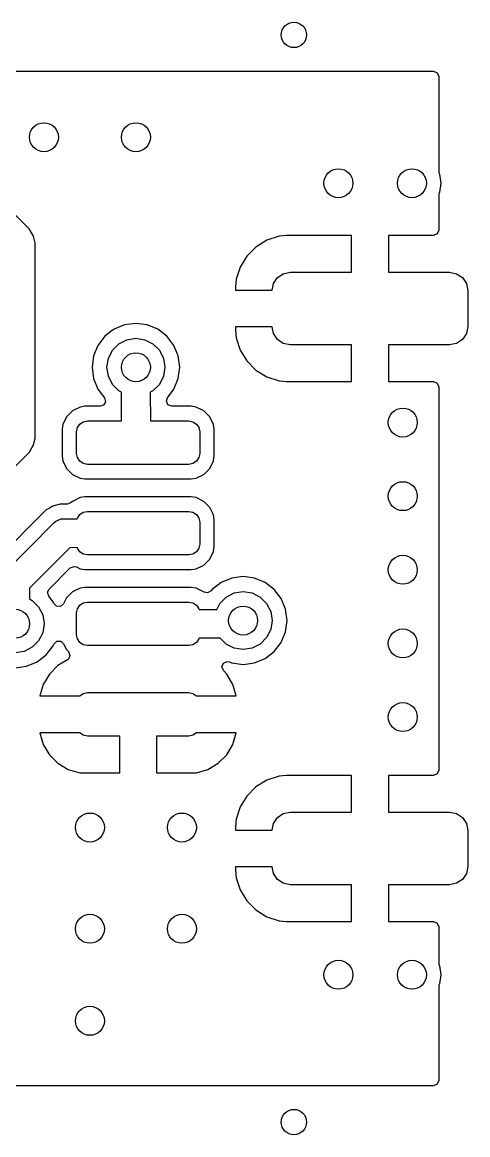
# Model space of a CAD drawing. Extents: x -4.986 to -4.01, y 5.383 to 5.987.
# Drawn here: x -4.252 to -4.01, y 5.383 to 5.987 of the extents above; entities that cross this region are included whole.
import ezdxf

# ---------------------------------------------------------------- set-up
doc = ezdxf.new("R2010")
doc.units = 0
doc.header["$MEASUREMENT"] = 0
doc.layers.add('BLACK', color=7, linetype='CONTINUOUS')

msp = doc.modelspace()

# ---------------------------------------------------------------- linework, layer by layer
at = {"layer": 'BLACK', "linetype": 'CONTINUOUS'}
for p, q in [((-4.60464, 5.96085), (-4.02837, 5.96085)), ((-4.02837, 5.96085), (-4.02631, 5.95999)), ((-4.02631, 5.95999), (-4.02545, 5.95793)), ((-4.02545, 5.95793), (-4.02545, 5.90571)), ((-4.25089, 5.87819), (-4.28255, 5.90985)), ((-4.02545, 5.90571), (-4.02502, 5.90487)), ((-4.02502, 5.90487), (-4.02425, 5.9)), ((-4.02425, 5.9), (-4.02502, 5.89513)), ((-4.02502, 5.89513), (-4.02545, 5.89429)), ((-4.02545, 5.89429), (-4.02545, 5.87453)), ((-4.24795, 5.87525), (-4.25089, 5.87819)), ((-4.24588, 5.87166), (-4.24795, 5.87525)), ((-4.02545, 5.87453), (-4.02631, 5.87247)), ((-4.24574, 5.87115), (-4.24588, 5.87166)), ((-4.2448, 5.86765), (-4.24574, 5.87115)), ((-4.11884, 5.869), (-4.12478, 5.86534)), ((-4.11222, 5.8712), (-4.11884, 5.869)), ((-4.10813, 5.87161), (-4.11222, 5.8712)), ((-4.07283, 5.87161), (-4.10813, 5.87161)), ((-4.10813, 5.87161), (-4.10813, 5.87161)), ((-4.07283, 5.85161), (-4.07283, 5.87161)), ((-4.02837, 5.87161), (-4.05283, 5.87161)), ((-4.05283, 5.87161), (-4.05283, 5.85161)), ((-4.02631, 5.87247), (-4.02837, 5.87161)), ((-4.2448, 5.84376), (-4.2448, 5.86765)), ((-4.2448, 5.86765), (-4.2448, 5.86765)), ((-4.12478, 5.86534), (-4.12971, 5.86041)), ((-4.12478, 5.86534), (-4.12478, 5.86534)), ((-4.12971, 5.86041), (-4.13337, 5.85447)), ((-4.12971, 5.86041), (-4.12971, 5.86041)), ((-4.13337, 5.85447), (-4.13557, 5.84785)), ((-4.1131, 5.84873), (-4.10991, 5.85086)), ((-4.10991, 5.85086), (-4.10614, 5.85161)), ((-4.10614, 5.85161), (-4.07283, 5.85161)), ((-4.05283, 5.85161), (-4.01953, 5.85161)), ((-4.01953, 5.85161), (-4.01576, 5.85086)), ((-4.01576, 5.85086), (-4.01257, 5.84873)), ((-4.13557, 5.84785), (-4.13598, 5.84376)), ((-4.11595, 5.84193), (-4.11524, 5.84554)), ((-4.11524, 5.84554), (-4.1131, 5.84873)), ((-4.01257, 5.84873), (-4.01043, 5.84554)), ((-4.01043, 5.84554), (-4.00969, 5.84177)), ((-4.2448, 5.76631), (-4.2448, 5.84376)), ((-4.13598, 5.84376), (-4.13598, 5.84193)), ((-4.13598, 5.84193), (-4.11595, 5.84193)), ((-4.00969, 5.84177), (-4.00969, 5.82209)), ((-4.20192, 5.82065), (-4.20357, 5.81939)), ((-4.19617, 5.82303), (-4.20192, 5.82065)), ((-4.19, 5.82385), (-4.19617, 5.82303)), ((-4.18383, 5.82303), (-4.19, 5.82385)), ((-4.17808, 5.82065), (-4.18383, 5.82303)), ((-4.17736, 5.8201), (-4.17808, 5.82065)), ((-4.17314, 5.81686), (-4.17736, 5.8201)), ((-4.11595, 5.82193), (-4.13598, 5.82193)), ((-4.13598, 5.82193), (-4.13598, 5.8201)), ((-4.13598, 5.8201), (-4.13557, 5.81601)), ((-4.11524, 5.81832), (-4.11595, 5.82193)), ((-4.00969, 5.82209), (-4.01043, 5.81832)), ((-4.20686, 5.81686), (-4.21065, 5.81192)), ((-4.20357, 5.81939), (-4.20686, 5.81686)), ((-4.20686, 5.81686), (-4.20686, 5.81686)), ((-4.19926, 5.81274), (-4.19487, 5.81498)), ((-4.19487, 5.81498), (-4.19, 5.81575)), ((-4.19, 5.81575), (-4.18513, 5.81498)), ((-4.18513, 5.81498), (-4.18074, 5.81274)), ((-4.16935, 5.81192), (-4.17314, 5.81686)), ((-4.13557, 5.81601), (-4.13337, 5.80939)), ((-4.1131, 5.81513), (-4.11524, 5.81832)), ((-4.10991, 5.81299), (-4.1131, 5.81513)), ((-4.01257, 5.81513), (-4.01576, 5.81299)), ((-4.01043, 5.81832), (-4.01257, 5.81513)), ((-4.21065, 5.81192), (-4.21303, 5.80617)), ((-4.20498, 5.80487), (-4.20274, 5.80926)), ((-4.20274, 5.80926), (-4.19926, 5.81274)), ((-4.18074, 5.81274), (-4.17726, 5.80926)), ((-4.17726, 5.80926), (-4.17502, 5.80487)), ((-4.16697, 5.80617), (-4.16935, 5.81192)), ((-4.13337, 5.80939), (-4.12971, 5.80345)), ((-4.10614, 5.81224), (-4.10991, 5.81299)), ((-4.07283, 5.81224), (-4.10614, 5.81224)), ((-4.07283, 5.79224), (-4.07283, 5.81224)), ((-4.01953, 5.81224), (-4.05283, 5.81224)), ((-4.05283, 5.81224), (-4.05283, 5.79224)), ((-4.01576, 5.81299), (-4.01953, 5.81224)), ((-4.21303, 5.80617), (-4.21385, 5.8)), ((-4.21303, 5.80617), (-4.21303, 5.80617)), ((-4.20575, 5.8), (-4.20498, 5.80487)), ((-4.17502, 5.80487), (-4.17425, 5.8)), ((-4.16615, 5.8), (-4.16697, 5.80617)), ((-4.12971, 5.80345), (-4.12478, 5.79852)), ((-4.21385, 5.8), (-4.21303, 5.79383)), ((-4.20498, 5.79513), (-4.20575, 5.8)), ((-4.17425, 5.8), (-4.17502, 5.79513)), ((-4.16697, 5.79383), (-4.16615, 5.8)), ((-4.12478, 5.79852), (-4.11884, 5.79486)), ((-4.21303, 5.79383), (-4.21303, 5.79383)), ((-4.21303, 5.79383), (-4.21065, 5.78808)), ((-4.20274, 5.79074), (-4.20498, 5.79513)), ((-4.19926, 5.78726), (-4.20274, 5.79074)), ((-4.17726, 5.79074), (-4.18074, 5.78726)), ((-4.17502, 5.79513), (-4.17726, 5.79074)), ((-4.16935, 5.78808), (-4.16697, 5.79383)), ((-4.11884, 5.79486), (-4.11222, 5.79266)), ((-4.11222, 5.79266), (-4.10813, 5.79224)), ((-4.10813, 5.79224), (-4.07283, 5.79224)), ((-4.05283, 5.79224), (-4.02837, 5.79224)), ((-4.02837, 5.79224), (-4.02631, 5.79139)), ((-4.02631, 5.79139), (-4.02545, 5.78933)), ((-4.21065, 5.78808), (-4.20713, 5.78349)), ((-4.20713, 5.78349), (-4.20655, 5.78133)), ((-4.19782, 5.78653), (-4.19926, 5.78726)), ((-4.19777, 5.77091), (-4.19782, 5.78653)), ((-4.18074, 5.78726), (-4.18222, 5.78651)), ((-4.18222, 5.78651), (-4.18216, 5.77091)), ((-4.17347, 5.78171), (-4.17287, 5.78349)), ((-4.17287, 5.78349), (-4.16935, 5.78808)), ((-4.16935, 5.78808), (-4.16935, 5.78808)), ((-4.02545, 5.78933), (-4.02545, 5.58122)), ((-4.22037, 5.77841), (-4.22451, 5.77639)), ((-4.21769, 5.7788), (-4.22037, 5.77841)), ((-4.22037, 5.77841), (-4.22037, 5.77841)), ((-4.20944, 5.7788), (-4.21769, 5.7788)), ((-4.20767, 5.7794), (-4.20944, 5.7788)), ((-4.20655, 5.78133), (-4.20767, 5.7794)), ((-4.17262, 5.77965), (-4.17347, 5.78171)), ((-4.17056, 5.7788), (-4.17262, 5.77965)), ((-4.15995, 5.7788), (-4.17056, 5.7788)), ((-4.15727, 5.77841), (-4.15995, 5.7788)), ((-4.15995, 5.7788), (-4.15995, 5.7788)), ((-4.15313, 5.77639), (-4.15727, 5.77841)), ((-4.22776, 5.77313), (-4.22979, 5.76899)), ((-4.22451, 5.77639), (-4.22776, 5.77313)), ((-4.14987, 5.77313), (-4.15313, 5.77639)), ((-4.14785, 5.76899), (-4.14987, 5.77313)), ((-4.2448, 5.7655), (-4.2448, 5.76631)), ((-4.2448, 5.76135), (-4.2448, 5.7655)), ((-4.22979, 5.76899), (-4.23018, 5.76631)), ((-4.23018, 5.76631), (-4.23018, 5.75188)), ((-4.22979, 5.76899), (-4.22979, 5.76899)), ((-4.22228, 5.765), (-4.22183, 5.76726)), ((-4.22183, 5.76726), (-4.22055, 5.76918)), ((-4.22055, 5.76918), (-4.21864, 5.77046)), ((-4.21864, 5.77046), (-4.21638, 5.77091)), ((-4.21638, 5.77091), (-4.19777, 5.77091)), ((-4.18216, 5.77091), (-4.16126, 5.77091)), ((-4.16126, 5.77091), (-4.159, 5.77046)), ((-4.159, 5.77046), (-4.15708, 5.76918)), ((-4.15708, 5.76918), (-4.1558, 5.76726)), ((-4.1558, 5.76726), (-4.15535, 5.765)), ((-4.14746, 5.76631), (-4.14785, 5.76899)), ((-4.14746, 5.75188), (-4.14746, 5.76631)), ((-4.24588, 5.75734), (-4.2448, 5.76135)), ((-4.22228, 5.75319), (-4.22228, 5.765)), ((-4.15535, 5.765), (-4.15535, 5.75319)), ((-4.25828, 5.74342), (-4.24795, 5.75374)), ((-4.24795, 5.75374), (-4.2479, 5.75383)), ((-4.2479, 5.75383), (-4.24649, 5.75627)), ((-4.24649, 5.75627), (-4.24588, 5.75734)), ((-4.23018, 5.75188), (-4.22979, 5.7492)), ((-4.22979, 5.7492), (-4.22979, 5.7492)), ((-4.22979, 5.7492), (-4.22776, 5.74506)), ((-4.22183, 5.75093), (-4.22228, 5.75319)), ((-4.22055, 5.74901), (-4.22183, 5.75093)), ((-4.21864, 5.74773), (-4.22055, 5.74901)), ((-4.21638, 5.74728), (-4.21864, 5.74773)), ((-4.16126, 5.74728), (-4.21638, 5.74728)), ((-4.159, 5.74773), (-4.16126, 5.74728)), ((-4.15708, 5.74901), (-4.159, 5.74773)), ((-4.1558, 5.75093), (-4.15708, 5.74901)), ((-4.15535, 5.75319), (-4.1558, 5.75093)), ((-4.14987, 5.74506), (-4.14785, 5.7492)), ((-4.14785, 5.7492), (-4.14746, 5.75188)), ((-4.14785, 5.7492), (-4.14785, 5.7492)), ((-4.22776, 5.74506), (-4.22451, 5.7418)), ((-4.22451, 5.7418), (-4.22037, 5.73978)), ((-4.15727, 5.73978), (-4.15313, 5.7418)), ((-4.15313, 5.7418), (-4.14987, 5.74506)), ((-4.22037, 5.73978), (-4.21769, 5.73939)), ((-4.21769, 5.73939), (-4.21769, 5.73939)), ((-4.21769, 5.73939), (-4.15995, 5.73939)), ((-4.15995, 5.73939), (-4.15727, 5.73978)), ((-4.15727, 5.73978), (-4.15727, 5.73978)), ((-4.22037, 5.7292), (-4.22451, 5.72717)), ((-4.21769, 5.72959), (-4.22037, 5.7292)), ((-4.22037, 5.7292), (-4.22037, 5.7292)), ((-4.15995, 5.72959), (-4.21769, 5.72959)), ((-4.15727, 5.7292), (-4.15995, 5.72959)), ((-4.15313, 5.72717), (-4.15727, 5.7292)), ((-4.23693, 5.72356), (-4.23878, 5.7225)), ((-4.23518, 5.72457), (-4.23693, 5.72356)), ((-4.23117, 5.72565), (-4.23518, 5.72458)), ((-4.23518, 5.72458), (-4.23518, 5.72457)), ((-4.22724, 5.72565), (-4.23117, 5.72565)), ((-4.22518, 5.7265), (-4.22724, 5.72565)), ((-4.22451, 5.72717), (-4.22518, 5.7265)), ((-4.14987, 5.72392), (-4.15313, 5.72717)), ((-4.14785, 5.71978), (-4.14987, 5.72392)), ((-4.23878, 5.7225), (-4.26829, 5.69299)), ((-4.23347, 5.71643), (-4.23063, 5.7176)), ((-4.23063, 5.7176), (-4.22192, 5.71764)), ((-4.22192, 5.71764), (-4.22183, 5.71805)), ((-4.22183, 5.71805), (-4.22055, 5.71996)), ((-4.22055, 5.71996), (-4.21864, 5.72124)), ((-4.21864, 5.72124), (-4.21638, 5.72169)), ((-4.21638, 5.72169), (-4.16126, 5.72169)), ((-4.16126, 5.72169), (-4.159, 5.72124)), ((-4.159, 5.72124), (-4.15708, 5.71996)), ((-4.15708, 5.71996), (-4.1558, 5.71805)), ((-4.1558, 5.71805), (-4.15535, 5.71579)), ((-4.14746, 5.7171), (-4.14785, 5.71978)), ((-4.14746, 5.70267), (-4.14746, 5.7171)), ((-4.26222, 5.68768), (-4.23466, 5.71545)), ((-4.23466, 5.71545), (-4.23347, 5.71643)), ((-4.15535, 5.71579), (-4.15535, 5.70398)), ((-4.22601, 5.70202), (-4.24792, 5.67994)), ((-4.2219, 5.70203), (-4.22601, 5.70202)), ((-4.22183, 5.70172), (-4.2219, 5.70203)), ((-4.22055, 5.6998), (-4.22183, 5.70172)), ((-4.21864, 5.69852), (-4.22055, 5.6998)), ((-4.15708, 5.6998), (-4.159, 5.69852)), ((-4.1558, 5.70172), (-4.15708, 5.6998)), ((-4.15535, 5.70398), (-4.1558, 5.70172)), ((-4.14987, 5.69585), (-4.14785, 5.69998)), ((-4.14785, 5.69998), (-4.14746, 5.70267)), ((-4.14785, 5.69998), (-4.14785, 5.69998)), ((-4.21638, 5.69807), (-4.21864, 5.69852)), ((-4.16126, 5.69807), (-4.21638, 5.69807)), ((-4.159, 5.69852), (-4.16126, 5.69807)), ((-4.15313, 5.69259), (-4.14987, 5.69585)), ((-4.23715, 5.67953), (-4.2257, 5.69098)), ((-4.2257, 5.69098), (-4.22364, 5.69184)), ((-4.22364, 5.69184), (-4.22236, 5.69154)), ((-4.22236, 5.69154), (-4.22037, 5.69057)), ((-4.22037, 5.69057), (-4.22037, 5.69057)), ((-4.22037, 5.69057), (-4.21769, 5.69018)), ((-4.21769, 5.69018), (-4.21769, 5.69018)), ((-4.21769, 5.69018), (-4.15995, 5.69018)), ((-4.15995, 5.69018), (-4.15727, 5.69057)), ((-4.15727, 5.69057), (-4.15313, 5.69259)), ((-4.15727, 5.69057), (-4.15727, 5.69057)), ((-4.14367, 5.68308), (-4.14861, 5.67929)), ((-4.13792, 5.68547), (-4.14367, 5.68308)), ((-4.14367, 5.68308), (-4.14367, 5.68308)), ((-4.13175, 5.68628), (-4.13792, 5.68547)), ((-4.12558, 5.68547), (-4.13175, 5.68628)), ((-4.11983, 5.68308), (-4.12558, 5.68547)), ((-4.11489, 5.67929), (-4.11983, 5.68308)), ((-4.24792, 5.67994), (-4.24788, 5.67416)), ((-4.23798, 5.67785), (-4.23715, 5.67953)), ((-4.2374, 5.6757), (-4.23798, 5.67785)), ((-4.23502, 5.67259), (-4.2374, 5.6757)), ((-4.22776, 5.6747), (-4.22933, 5.67151)), ((-4.22451, 5.67796), (-4.22776, 5.6747)), ((-4.22037, 5.67998), (-4.22451, 5.67796)), ((-4.21769, 5.68037), (-4.22037, 5.67998)), ((-4.22037, 5.67998), (-4.22037, 5.67998)), ((-4.15995, 5.68037), (-4.21769, 5.68037)), ((-4.15727, 5.67998), (-4.15995, 5.68037)), ((-4.15554, 5.67914), (-4.15727, 5.67998)), ((-4.15291, 5.67785), (-4.15554, 5.67914)), ((-4.15288, 5.67791), (-4.15291, 5.67785)), ((-4.15109, 5.67747), (-4.15288, 5.67791)), ((-4.14916, 5.67858), (-4.15109, 5.67747)), ((-4.14861, 5.67929), (-4.14916, 5.67858)), ((-4.14861, 5.67929), (-4.14861, 5.67929)), ((-4.14449, 5.67169), (-4.14101, 5.67517)), ((-4.14101, 5.67517), (-4.13662, 5.67741)), ((-4.13662, 5.67741), (-4.13175, 5.67818)), ((-4.13175, 5.67818), (-4.12689, 5.67741)), ((-4.12689, 5.67741), (-4.1225, 5.67517)), ((-4.1225, 5.67517), (-4.11901, 5.67169)), ((-4.1111, 5.67436), (-4.11489, 5.67929)), ((-4.24788, 5.67416), (-4.24641, 5.67341)), ((-4.24641, 5.67341), (-4.24293, 5.66993)), ((-4.24293, 5.66993), (-4.24069, 5.66554)), ((-4.23464, 5.67167), (-4.23502, 5.67259)), ((-4.23322, 5.67017), (-4.23464, 5.67167)), ((-4.231, 5.67003), (-4.23322, 5.67017)), ((-4.22933, 5.67151), (-4.231, 5.67003)), ((-4.22228, 5.66657), (-4.22183, 5.66883)), ((-4.22183, 5.66883), (-4.22055, 5.67075)), ((-4.22055, 5.67075), (-4.21864, 5.67203)), ((-4.21864, 5.67203), (-4.21638, 5.67248)), ((-4.21638, 5.67248), (-4.16126, 5.67248)), ((-4.16126, 5.67248), (-4.159, 5.67203)), ((-4.159, 5.67203), (-4.15708, 5.67075)), ((-4.15708, 5.67075), (-4.1558, 5.66883)), ((-4.1558, 5.66883), (-4.15573, 5.66848)), ((-4.14611, 5.66851), (-4.14449, 5.67169)), ((-4.11901, 5.67169), (-4.11677, 5.6673)), ((-4.10872, 5.6686), (-4.1111, 5.67436)), ((-4.24069, 5.66554), (-4.23992, 5.66067)), ((-4.22228, 5.65476), (-4.22228, 5.66657)), ((-4.15573, 5.66848), (-4.14611, 5.66851)), ((-4.11677, 5.6673), (-4.116, 5.66243)), ((-4.10791, 5.66243), (-4.10872, 5.6686)), ((-4.23992, 5.66067), (-4.24069, 5.6558)), ((-4.11677, 5.65757), (-4.11901, 5.65318)), ((-4.116, 5.66243), (-4.11677, 5.65757)), ((-4.10872, 5.65626), (-4.10791, 5.66243)), ((-4.24293, 5.65141), (-4.24641, 5.64793)), ((-4.24069, 5.6558), (-4.24293, 5.65141)), ((-4.23464, 5.64967), (-4.23306, 5.65125)), ((-4.23306, 5.65125), (-4.23083, 5.65125)), ((-4.23083, 5.65125), (-4.22933, 5.64983)), ((-4.22183, 5.6525), (-4.22228, 5.65476)), ((-4.22055, 5.65059), (-4.22183, 5.6525)), ((-4.21864, 5.64931), (-4.22055, 5.65059)), ((-4.15708, 5.65059), (-4.159, 5.64931)), ((-4.1558, 5.6525), (-4.15708, 5.65059)), ((-4.15573, 5.65288), (-4.1558, 5.6525)), ((-4.14423, 5.65291), (-4.15573, 5.65288)), ((-4.14101, 5.64969), (-4.14423, 5.65291)), ((-4.11901, 5.65318), (-4.1225, 5.64969)), ((-4.11236, 5.64886), (-4.1111, 5.65051)), ((-4.1111, 5.65051), (-4.10872, 5.65626)), ((-4.2508, 5.64569), (-4.25567, 5.64492)), ((-4.24641, 5.64793), (-4.2508, 5.64569)), ((-4.23881, 5.64381), (-4.23502, 5.64875)), ((-4.23502, 5.64875), (-4.23464, 5.64967)), ((-4.23502, 5.64875), (-4.23502, 5.64875)), ((-4.22933, 5.64983), (-4.22776, 5.64663)), ((-4.22776, 5.64663), (-4.22671, 5.64558)), ((-4.22671, 5.64558), (-4.22585, 5.64352)), ((-4.21638, 5.64886), (-4.21864, 5.64931)), ((-4.16126, 5.64886), (-4.21638, 5.64886)), ((-4.159, 5.64931), (-4.16126, 5.64886)), ((-4.13662, 5.64746), (-4.14101, 5.64969)), ((-4.13175, 5.64668), (-4.13662, 5.64746)), ((-4.12689, 5.64746), (-4.13175, 5.64668)), ((-4.1225, 5.64969), (-4.12689, 5.64746)), ((-4.11983, 5.64178), (-4.11489, 5.64557)), ((-4.11489, 5.64557), (-4.11236, 5.64886)), ((-4.11489, 5.64557), (-4.11489, 5.64557)), ((-4.2495, 5.63764), (-4.24375, 5.64002)), ((-4.24375, 5.64002), (-4.23881, 5.64381)), ((-4.23881, 5.64381), (-4.23881, 5.64381)), ((-4.22728, 5.64101), (-4.23238, 5.63799)), ((-4.22671, 5.64146), (-4.22728, 5.64101)), ((-4.22585, 5.64352), (-4.22671, 5.64146)), ((-4.14334, 5.63728), (-4.14248, 5.63934)), ((-4.14248, 5.63934), (-4.14042, 5.6402)), ((-4.14042, 5.6402), (-4.13931, 5.63997)), ((-4.13931, 5.63997), (-4.13792, 5.6394)), ((-4.13792, 5.6394), (-4.13792, 5.6394)), ((-4.13792, 5.6394), (-4.13175, 5.63859)), ((-4.13175, 5.63859), (-4.12558, 5.6394)), ((-4.12558, 5.6394), (-4.11983, 5.64178)), ((-4.12558, 5.6394), (-4.12558, 5.6394)), ((-4.25567, 5.63682), (-4.2495, 5.63764)), ((-4.2495, 5.63764), (-4.2495, 5.63764)), ((-4.23701, 5.63337), (-4.24034, 5.62773)), ((-4.23238, 5.63799), (-4.23701, 5.63337)), ((-4.14248, 5.63522), (-4.14334, 5.63728)), ((-4.14063, 5.63337), (-4.14248, 5.63522)), ((-4.1373, 5.62773), (-4.14063, 5.63337)), ((-4.14063, 5.63337), (-4.14063, 5.63337)), ((-4.24034, 5.62773), (-4.24217, 5.62146)), ((-4.13547, 5.62146), (-4.1373, 5.62773)), ((-4.24217, 5.62146), (-4.22061, 5.62146)), ((-4.22061, 5.62146), (-4.22055, 5.62154)), ((-4.22055, 5.62154), (-4.21864, 5.62282)), ((-4.21864, 5.62282), (-4.21638, 5.62327)), ((-4.21638, 5.62327), (-4.16126, 5.62327)), ((-4.16126, 5.62327), (-4.159, 5.62282)), ((-4.159, 5.62282), (-4.15708, 5.62154)), ((-4.15708, 5.62154), (-4.15703, 5.62146)), ((-4.15703, 5.62146), (-4.13547, 5.62146)), ((-4.22061, 5.60146), (-4.24217, 5.60146)), ((-4.24217, 5.60146), (-4.24034, 5.59518)), ((-4.22055, 5.60138), (-4.22061, 5.60146)), ((-4.21864, 5.6001), (-4.22055, 5.60138)), ((-4.21638, 5.59965), (-4.21864, 5.6001)), ((-4.19882, 5.59965), (-4.21638, 5.59965)), ((-4.19882, 5.57965), (-4.19882, 5.59965)), ((-4.16126, 5.59965), (-4.17882, 5.59965)), ((-4.17882, 5.59965), (-4.17882, 5.57965)), ((-4.159, 5.6001), (-4.16126, 5.59965)), ((-4.15708, 5.60138), (-4.159, 5.6001)), ((-4.15703, 5.60146), (-4.15708, 5.60138)), ((-4.13547, 5.60146), (-4.15703, 5.60146)), ((-4.1373, 5.59518), (-4.13547, 5.60146)), ((-4.24034, 5.59518), (-4.23701, 5.58955)), ((-4.14063, 5.58955), (-4.1373, 5.59518)), ((-4.23701, 5.58955), (-4.23238, 5.58492)), ((-4.23238, 5.58492), (-4.22675, 5.58159)), ((-4.15089, 5.58159), (-4.14526, 5.58492)), ((-4.14526, 5.58492), (-4.14063, 5.58955)), ((-4.22675, 5.58159), (-4.22046, 5.57976)), ((-4.22046, 5.57976), (-4.21899, 5.57965)), ((-4.21899, 5.57965), (-4.19882, 5.57965)), ((-4.17882, 5.57965), (-4.15864, 5.57965)), ((-4.15864, 5.57965), (-4.15718, 5.57976)), ((-4.15864, 5.57965), (-4.15864, 5.57965)), ((-4.15718, 5.57976), (-4.15089, 5.58159)), ((-4.10813, 5.57831), (-4.11222, 5.57789)), ((-4.07283, 5.57831), (-4.10813, 5.57831)), ((-4.10813, 5.57831), (-4.10813, 5.57831)), ((-4.07283, 5.55831), (-4.07283, 5.57831)), ((-4.02837, 5.57831), (-4.05283, 5.57831)), ((-4.05283, 5.57831), (-4.05283, 5.55831)), ((-4.02631, 5.57916), (-4.02837, 5.57831)), ((-4.02545, 5.58122), (-4.02631, 5.57916)), ((-4.12478, 5.57203), (-4.12971, 5.5671)), ((-4.11884, 5.5757), (-4.12478, 5.57203)), ((-4.12478, 5.57203), (-4.12478, 5.57203)), ((-4.11222, 5.57789), (-4.11884, 5.5757)), ((-4.12971, 5.5671), (-4.13337, 5.56116)), ((-4.12971, 5.5671), (-4.12971, 5.5671)), ((-4.13337, 5.56116), (-4.13557, 5.55454)), ((-4.13557, 5.55454), (-4.13598, 5.55045)), ((-4.11524, 5.55223), (-4.1131, 5.55542)), ((-4.1131, 5.55542), (-4.10991, 5.55756)), ((-4.10991, 5.55756), (-4.10614, 5.55831)), ((-4.10614, 5.55831), (-4.07283, 5.55831)), ((-4.05283, 5.55831), (-4.01953, 5.55831)), ((-4.01953, 5.55831), (-4.01576, 5.55756)), ((-4.01576, 5.55756), (-4.01257, 5.55542)), ((-4.01257, 5.55542), (-4.01043, 5.55223)), ((-4.13598, 5.55045), (-4.13598, 5.54862)), ((-4.13598, 5.54862), (-4.11595, 5.54862)), ((-4.11595, 5.54862), (-4.11524, 5.55223)), ((-4.01043, 5.55223), (-4.00969, 5.54846)), ((-4.00969, 5.54846), (-4.00969, 5.52878)), ((-4.11595, 5.52862), (-4.13598, 5.52862)), ((-4.13598, 5.52862), (-4.13598, 5.52679)), ((-4.13598, 5.52679), (-4.13557, 5.5227)), ((-4.11524, 5.52501), (-4.11595, 5.52862)), ((-4.1131, 5.52182), (-4.11524, 5.52501)), ((-4.01043, 5.52501), (-4.01257, 5.52182)), ((-4.00969, 5.52878), (-4.01043, 5.52501)), ((-4.13557, 5.5227), (-4.13337, 5.51608)), ((-4.10991, 5.51969), (-4.1131, 5.52182)), ((-4.10614, 5.51894), (-4.10991, 5.51969)), ((-4.07283, 5.51894), (-4.10614, 5.51894)), ((-4.07283, 5.49894), (-4.07283, 5.51894)), ((-4.01953, 5.51894), (-4.05283, 5.51894)), ((-4.05283, 5.51894), (-4.05283, 5.49894)), ((-4.01576, 5.51969), (-4.01953, 5.51894)), ((-4.01257, 5.52182), (-4.01576, 5.51969)), ((-4.13337, 5.51608), (-4.12971, 5.51014)), ((-4.12971, 5.51014), (-4.12478, 5.50521)), ((-4.12478, 5.50521), (-4.11884, 5.50155)), ((-4.11884, 5.50155), (-4.11222, 5.49935)), ((-4.11222, 5.49935), (-4.10813, 5.49894)), ((-4.10813, 5.49894), (-4.07283, 5.49894)), ((-4.05283, 5.49894), (-4.02837, 5.49894)), ((-4.02837, 5.49894), (-4.02631, 5.49808)), ((-4.02631, 5.49808), (-4.02545, 5.49602)), ((-4.02545, 5.49602), (-4.02545, 5.47571)), ((-4.02545, 5.47571), (-4.02502, 5.47487)), ((-4.02502, 5.47487), (-4.02425, 5.47)), ((-4.02425, 5.47), (-4.02502, 5.46513)), ((-4.02502, 5.46513), (-4.02545, 5.46429)), ((-4.02545, 5.46429), (-4.02545, 5.41262)), ((-4.02837, 5.4097), (-4.60464, 5.4097)), ((-4.02631, 5.41056), (-4.02837, 5.4097)), ((-4.02545, 5.41262), (-4.02631, 5.41056))]:
    msp.add_line(p, q, dxfattribs=at)
at = {"layer": 'BLACK'}
for centre, radius in [((-4.10417, 5.98055), 0.00689), ((-4.24, 5.925), 0.00787), ((-4.19, 5.925), 0.00787), ((-4.08, 5.9), 0.00787), ((-4.04, 5.9), 0.00787), ((-4.19, 5.8), 0.00787), ((-4.045, 5.77), 0.00787), ((-4.045, 5.73), 0.00787), ((-4.045, 5.69), 0.00787), ((-4.13175, 5.66243), 0.00787), ((-4.25567, 5.66067), 0.00787), ((-4.045, 5.65), 0.00787), ((-4.045, 5.61), 0.00787), ((-4.215, 5.55), 0.00787), ((-4.165, 5.55), 0.00787), ((-4.215, 5.495), 0.00787), ((-4.165, 5.495), 0.00787), ((-4.08, 5.47), 0.00787), ((-4.04, 5.47), 0.00787), ((-4.215, 5.445), 0.00787), ((-4.10417, 5.39), 0.00689)]:
    msp.add_circle(centre, radius, dxfattribs=at)

doc.saveas('drawing.dxf')
